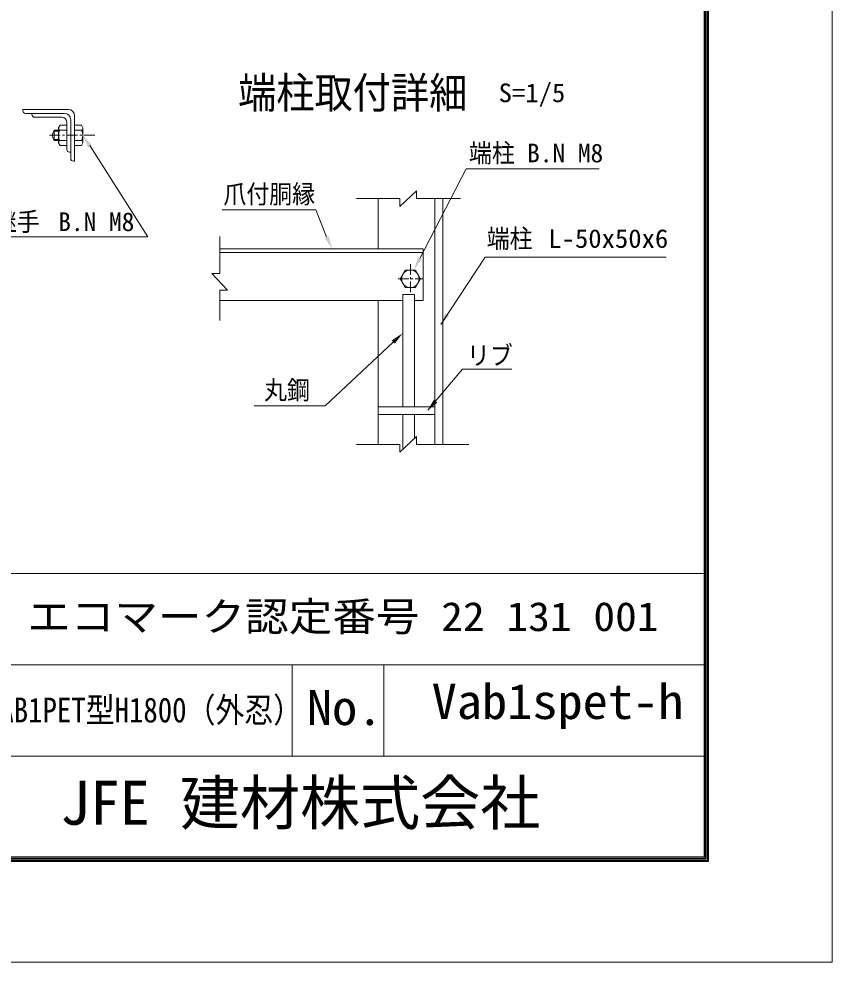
# Model space of a CAD drawing. Units: millimetres, scale not verified, with parts at other scales. Extents: x -4455 to 4455, y -3150 to 3150.
# Drawn here: x 2569 to 4455, y -3150 to -963 of the extents above; entities that cross this region are included whole.
import ezdxf
from ezdxf.enums import TextEntityAlignment as Align

# ---------------------------------------------------------------- set-up
doc = ezdxf.new("R2010")
doc.units = ezdxf.units.MM
doc.header["$LTSCALE"] = 20
doc.linetypes.add('USER1', pattern=[2, 1.25, -0.25, 0.25, -0.25])
doc.layers.add('0-3_7詳細', color=7, linetype='Continuous', lineweight=18)
doc.layers.add('0-E_D-TTL', color=7, linetype='Continuous', lineweight=18)
doc.layers.add('0-F_D-TTL-TXT', color=7, linetype='Continuous')
doc.styles.add('ＭＳ ゴシック', font='')
doc.styles.get('ＭＳ ゴシック').set_extended_font_data('MS Gothic')

msp = doc.modelspace()

# ---------------------------------------------------------------- linework, layer by layer
at = {"layer": '0-3_7詳細'}
for p, q in [((2683.74, -1172.64), (2578.74, -1172.64)), ((2578.74, -1172.64), (2578.74, -1175.64)), ((2674.74, -1181.64), (2584.74, -1181.64)), ((2599.74, -1181.64), (2674.74, -1181.64)), ((2599.74, -1181.64), (2599.74, -1184.64)), ((2605.74, -1190.64), (2668.74, -1190.64)), ((2680.74, -1202.64), (2680.74, -1265.64)), ((2689.74, -1286.64), (2689.74, -1196.64)), ((2698.74, -1292.64), (2698.74, -1187.64)), ((2650.88, -1244.64), (2650.88, -1220.64)), ((2661.54, -1220.64), (2650.88, -1220.64)), ((2661.54, -1250.4), (2661.54, -1214.88)), ((2663.6, -1220.64), (2680.74, -1220.64)), ((2680.74, -1256.16), (2680.74, -1209.12)), ((2714.55, -1209.12), (2698.74, -1209.12)), ((2698.74, -1209.12), (2698.74, -1256.16)), ((2714.55, -1220.64), (2698.74, -1220.64)), ((2717.94, -1215), (2714.55, -1209.12)), ((2661.54, -1244.64), (2650.88, -1244.64)), ((2663.6, -1244.64), (2680.74, -1244.64)), ((2714.55, -1244.64), (2698.74, -1244.64)), ((2661.54, -1250.4), (2664.87, -1256.16)), ((2664.87, -1256.16), (2680.74, -1256.16)), ((2714.55, -1256.16), (2698.74, -1256.16)), ((2698.74, -1292.64), (2695.74, -1292.64)), ((3402.04, -1495.48), (3402.04, -1379.44)), ((3534.04, -1949.34), (3534.04, -1379.44)), ((3552.04, -1949.34), (3552.04, -1379.44)), ((3035.12, -1495.48), (3507.04, -1495.48)), ((3035.12, -1504.48), (3507.04, -1504.48)), ((3507.04, -1495.48), (3402.04, -1495.48)), ((3424.54, -1495.48), (3424.74, -1495.48)), ((3507.04, -1615.48), (3507.04, -1495.48)), ((3035.12, -1615.48), (3459.35, -1615.48)), ((3402.04, -1949.34), (3402.04, -1615.48)), ((3459.35, -1861.97), (3459.35, -1601.55)), ((3459.35, -1601.55), (3486.35, -1601.55)), ((3486.35, -1861.97), (3486.35, -1601.55)), ((3486.35, -1615.48), (3507.04, -1615.48)), ((3534.04, -1861.97), (3402.04, -1861.97)), ((3534.04, -1879.97), (3402.04, -1879.97)), ((3459.35, -1961.18), (3459.35, -1879.97)), ((3486.35, -1936.11), (3486.35, -1879.97))]:
    msp.add_line(p, q, dxfattribs=at)
at = {"layer": '0-3_7詳細', "color": 1}
for p, q in [((2661.54, -1223.04), (2649.67, -1223.04)), ((2661.54, -1242.24), (2649.67, -1242.24)), ((2734.03, -1256.13), (2868.53, -1467.93)), ((3498.69, -1518.2), (3606.24, -1310.4)), ((3606.24, -1310.4), (3914.72, -1310.4)), ((3040.95, -1405.7), (3257.89, -1405.7)), ((3282.95, -1468.21), (3257.89, -1405.7)), ((2495.98, -1467.93), (2868.53, -1467.93)), ((3437.49, -1712.09), (3279.79, -1860.28)), ((3115.06, -1860.28), (3279.79, -1860.28))]:
    msp.add_line(p, q, dxfattribs=at)
at = {"layer": '0-3_7詳細', "color": 1, "linetype": 'USER1'}
for p, q in [((2640.49, -1232.64), (2746.53, -1232.64)), ((3477.04, -1531.3), (3477.04, -1600.69)), ((3448.48, -1565.49), (3505.6, -1565.49))]:
    msp.add_line(p, q, dxfattribs=at)
at = {"layer": '0-3_7詳細', "color": 4}
for p, q in [((3452.72, -1397.44), (3491.49, -1361.44)), ((3491.49, -1379.44), (3491.49, -1361.44)), ((3452.72, -1379.44), (3352.27, -1379.44)), ((3452.72, -1379.44), (3452.72, -1397.44)), ((3491.49, -1379.44), (3592.94, -1379.44)), ((3035.12, -1553.05), (3035.12, -1467.47)), ((3017.12, -1553.05), (3053.12, -1591.82)), ((3035.12, -1553.05), (3017.12, -1553.05)), ((3035.12, -1591.82), (3035.12, -1662.01)), ((3035.12, -1591.82), (3053.12, -1591.82)), ((3452.72, -1967.34), (3491.49, -1931.34)), ((3491.49, -1949.34), (3491.49, -1931.34)), ((3452.72, -1949.34), (3352.27, -1949.34)), ((3452.72, -1949.34), (3452.72, -1967.34)), ((3491.49, -1949.34), (3612.54, -1949.34))]:
    msp.add_line(p, q, dxfattribs=at)
at = {"layer": '0-3_7詳細'}
for points in [[(2689.74, -1196.64), (2689.74, -1271.64), (2686.74, -1271.64)], [(2661.54, -1214.88), (2664.87, -1209.12), (2680.74, -1209.12)], [(2717.94, -1215), (2717.94, -1250.28), (2714.55, -1256.16)]]:
    msp.add_lwpolyline(points, dxfattribs=at)
at = {"layer": '0-3_7詳細', "color": 1}
for points in [[(4069.77, -1515.54), (3650.3, -1515.54), (3547.4, -1671.37)], [(3712.11, -1774.86), (3598.26, -1774.86), (3517.57, -1870.29)]]:
    msp.add_lwpolyline(points, dxfattribs=at)
at = {"layer": '0-3_7詳細', "color": 3}
msp.add_lwpolyline([(3500.56, -1565.49), (3488.8, -1545.12), (3465.28, -1545.12), (3453.52, -1565.49), (3465.28, -1585.86), (3488.8, -1585.86)], close=True, dxfattribs=at)
msp.add_circle((3477.04, -1565.49), 20.4, dxfattribs=at)
at = {"layer": '0-3_7詳細'}
for centre, radius, start, end in [((2584.74, -1175.64), 6, 180, 270), ((2683.74, -1187.64), 15, 0, 90), ((2605.74, -1184.64), 6, 180, 270), ((2668.74, -1202.64), 12, 0, 90), ((2674.74, -1196.64), 15, 0, 90), ((2674.74, -1196.64), 15, 0, 90), ((2671.67, -1232.64), 24, 150, 210), ((2670.63, -1214.88), 9.09, 180, 219.3382), ((2697.54, -1232.64), 36, 160.52878, 199.47122), ((2712.07, -1215.3), 5.88, 294.94299, 2.968), ((2695.04, -1232.64), 22.91, 328.40741, 31.59259), ((2670.63, -1250.4), 9.09, 140.6618, 180), ((2712.07, -1249.97), 5.88, 357.032, 65.05701), ((2686.74, -1265.64), 6, 180, 270), ((2695.74, -1286.64), 6, 180, 270)]:
    msp.add_arc(centre, radius, start, end, dxfattribs=at)
at = {"layer": '0-3_7詳細', "color": 1}
for points in [[(2729.8, -1260.64), (2717.94, -1232.64), (2738.25, -1255.28)], [(3287.5, -1466.13), (3295.46, -1495.48), (3278.41, -1470.3)], [(3503.17, -1520.41), (3485.44, -1545.12), (3494.2, -1515.99)], [(3546.29, -1673.04), (3558.48, -1645.14), (3567.17, -1650.88)], [(3434.07, -1708.44), (3459.35, -1691.54), (3440.91, -1715.73)], [(3516.28, -1871.82), (3531.67, -1845.54), (3539.63, -1852.27)]]:
    msp.add_solid(points, dxfattribs=at)
at = {"layer": '0-E_D-TTL'}
for p, q in [((2248.72, -2248.4), (4157.94, -2248.4)), ((2248.72, -2460.53), (4157.94, -2460.53)), ((3203.33, -2460.53), (3203.33, -2672.67)), ((3415.47, -2460.53), (3415.47, -2672.67)), ((2248.72, -2672.67), (4157.94, -2672.67))]:
    msp.add_line(p, q, dxfattribs=at)
at = {"layer": '0-E_D-TTL', "color": 2}
msp.add_lwpolyline([(-4454.77, 3150.45), (4454.93, 3150.45), (4454.93, -3149.97), (-4454.77, -3149.97)], close=True, dxfattribs=at)
at = {"layer": '0-E_D-TTL'}
for points in [[(-4168.38, 2917.11), (4168.55, 2917.11), (4168.55, -2916.62), (-4168.38, -2916.62)], [(-4165.73, 2914.45), (4165.9, 2914.45), (4165.9, -2913.97), (-4165.73, -2913.97)], [(-4163.08, 2911.8), (4163.25, 2911.8), (4163.25, -2911.32), (-4163.08, -2911.32)], [(-4160.43, 2909.15), (4160.59, 2909.15), (4160.59, -2908.67), (-4160.43, -2908.67)], [(-4157.78, 2906.5), (4157.94, 2906.5), (4157.94, -2906.02), (-4157.78, -2906.02)]]:
    msp.add_lwpolyline(points, close=True, dxfattribs=at)

# ---------------------------------------------------------------- texts
at = {"layer": '0-3_7詳細', "style": 'ＭＳ ゴシック', "width": 0.9}
msp.add_text('端柱取付詳細', height=72.14, dxfattribs=at).set_placement((3077.67, -1191.56), align=Align.BOTTOM_LEFT)
at = {"layer": '0-3_7詳細', "color": 3, "style": 'ＭＳ ゴシック'}
for s, width, p in [('S=1/5', 1.05, (3681.76, -1168.76)), ('端柱', 0.9, (3612.91, -1308.23)), ('爪付胴縁', 0.9, (3043.67, -1403.52)), ('継手', 0.9, (2511.49, -1467.59)), ('端柱', 0.9, (3654.09, -1506.57)), ('L-50x50x6', 1.05, (3796.9, -1506.57)), ('リブ', 0.9, (3608.41, -1777.59)), ('丸鋼', 0.9, (3137.89, -1858.1))]:
    msp.add_text(s, height=43.26, dxfattribs=dict(at, width=width)).set_placement(p, align=Align.BOTTOM_LEFT)
for p in [(3747.72, -1308.23), (2660.69, -1467.59)]:
    msp.add_text('B.N M8', height=43.26, dxfattribs=at).set_placement(p, align=Align.BOTTOM_LEFT)
at = {"layer": '0-F_D-TTL-TXT', "style": 'ＭＳ ゴシック'}
for s, height, width, p in [('エコマーク認定番号 22 131 001', 67.35, 1.1, (2588.72, -2402.42)), ('Vab1spet-h', 81.67, 1.05, (3526.48, -2610.59)), ('VAB1PET型H1800（外忍）', 57.73, 0.85, (2490.74, -2611.43)), ('No.', 81.67, 1.05, (3237.27, -2624.73))]:
    msp.add_text(s, height=height, dxfattribs=dict(at, width=width)).set_placement(p, align=Align.BOTTOM_LEFT)
msp.add_text('JFE 建材株式会社', height=102.1, dxfattribs=at).set_placement((2664.91, -2862), align=Align.BOTTOM_LEFT)

doc.saveas('drawing.dxf')
